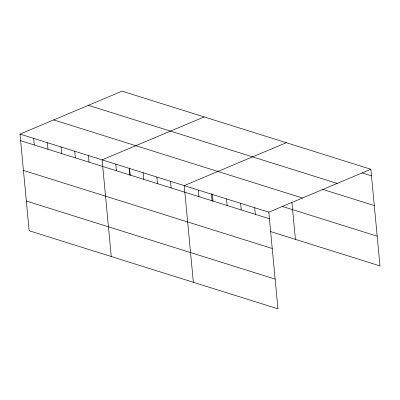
<?xml version="1.0" encoding="UTF-8"?>
<svg xmlns="http://www.w3.org/2000/svg" width="400" height="400" viewBox="0 0 400 400"><rect width="100%" height="100%" fill="white"/><g stroke="black" fill="none" stroke-linecap="round" stroke-linejoin="round"><path stroke-width="0.6" d="M20 134.09L268.805 212.17L277.945 308.83L29.135 230.75L20 134.09L122.055 91.17L370.865 169.25L380 265.91L270.415 231.52M204.16 116.935L102.105 159.855L111.245 256.515M286.27 142.705L184.215 185.625L193.35 282.28M268.805 212.17L370.865 169.25M362.09 172.905L371.485 175.855M88.375 105.335L337.185 183.415M322.6 189.35L374.295 205.57M53.68 119.925L302.485 198.005M281.885 206.285L377.19 236.19M20.625 140.69L269.43 218.77M23.435 170.41L272.24 248.49M26.33 201.03L275.135 279.11M291.9 202.295L295.405 239.365M254.71 207.745L255.33 214.345M240.61 203.32L241.235 209.92M226.51 198.895L227.135 205.5M212.41 194.47L213.035 201.075M211.425 193.785L212.13 201.215M198.31 190.045L198.935 196.65M170.53 181.33L171.155 187.93M156.845 177.035L157.47 183.635M143.16 172.74L143.785 179.34M129.475 168.445L130.1 175.045M129.32 168.015L130.02 175.445M115.79 164.15L116.415 170.75M88.42 155.56L89.045 162.165M74.74 151.265L75.36 157.87M61.055 146.975L61.675 153.575M47.37 142.68L47.995 149.28M33.685 138.385L34.31 144.985"/></g></svg>
